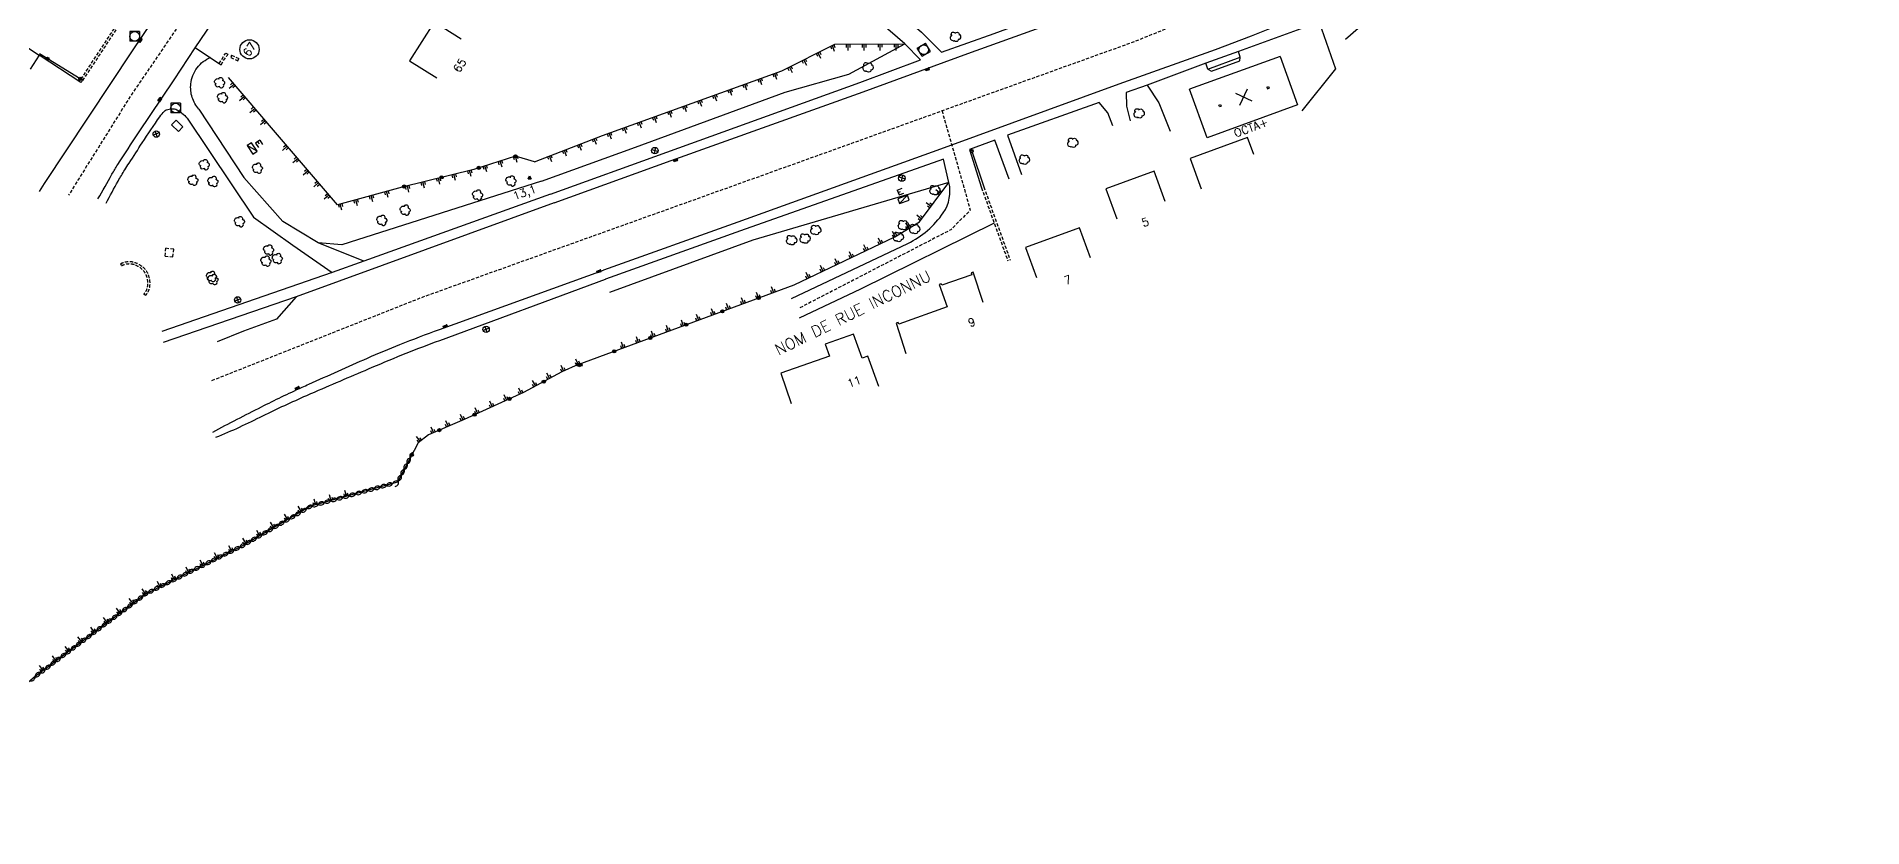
# Model space of a CAD drawing. Header units: millimetres. Extents: x 146000 to 146925, y 142000 to 143001.
# Drawn here: x 146275.6 to 146560.7, y 142255 to 142378.6 of the extents above; entities that cross this region are included whole.
import ezdxf
from ezdxf.enums import TextEntityAlignment as Align

# ---------------------------------------------------------------- set-up
doc = ezdxf.new("R2010")
doc.units = ezdxf.units.MM
doc.linetypes.add('DASHED', pattern=[0.75, 0.5, -0.25])
doc.layers.get('0').update_dxf_attribs({"linetype": 'CONTINUOUS'})
for name, color, linetype in [('W0001', 6, 'DASHED'), ('W0008', 7, 'CONTINUOUS'), ('W0017', 7, 'CONTINUOUS'), ('W0100', 7, 'CONTINUOUS'), ('W0105', 7, 'CONTINUOUS'), ('W0112', 1, 'DASHED'), ('W0211', 2, 'CONTINUOUS'), ('W0300', 7, 'CONTINUOUS'), ('W0302', 3, 'CONTINUOUS'), ('W0310', 3, 'CONTINUOUS'), ('W0322', 7, 'CONTINUOUS'), ('W0400', 7, 'CONTINUOUS'), ('W0420', 7, 'CONTINUOUS'), ('W0430', 7, 'CONTINUOUS'), ('W0469', 7, 'CONTINUOUS'), ('W0851', 7, 'CONTINUOUS'), ('W0984', 7, 'CONTINUOUS'), ('W0989', 7, 'CONTINUOUS'), ('W0991', 7, 'CONTINUOUS'), ('W1102', 7, 'CONTINUOUS'), ('W1471', 7, 'CONTINUOUS')]:
    doc.layers.add(name, color=color, linetype=linetype)
doc.styles.get("Standard").update_dxf_attribs({"font": 'romans.shx', "width": 0.85})

# ---------------------------------------------------------------- blocks, each defined once
blk = doc.blocks.new('T400')
for p, q in [((-0.15, 0.3), (0.15, 0.3)), ((-0.15, -0.25), (-0.15, 0.3)), ((-0.15, 0.15), (0.15, 0.15)), ((-0.15, 0), (0.15, 0)), ((0.15, 0.3), (0.15, -0.25)), ((-0.15, -0.15), (0.15, -0.15)), ((-0.15, -0.25), (-0.15, -0.3)), ((-0.15, -0.3), (0.15, -0.3)), ((0.15, -0.3), (0.15, -0.25))]:
    blk.add_line(p, q)
blk = doc.blocks.new('T420')
for p, q in [((0.75, 0.75), (-0.75, 0.75)), ((-0.75, 0.75), (-0.75, -0.75)), ((0.75, 0.75), (0.75, -0.75)), ((0.75, -0.75), (-0.75, -0.75))]:
    blk.add_line(p, q)
blk.add_ellipse((0, 0), major_axis=(-0.53, 0.53), ratio=1, start_param=3.926991, end_param=10.210176)
blk = doc.blocks.new('T300')
for p, q in [((-0.8, 0.51), (-0.86, 0.34)), ((-0.86, 0.34), (-0.86, 0.17)), ((-0.86, 0.17), (-0.74, 0.06)), ((-0.69, 0.63), (-0.8, 0.51)), ((-0.8, -0.06), (-0.74, 0.06)), ((-0.74, 0.06), (-0.69, 0.11)), ((-0.57, 0.69), (-0.69, 0.63)), ((-0.46, 0.69), (-0.57, 0.69)), ((-0.29, 0.63), (-0.46, 0.69)), ((-0.29, 0.63), (-0.17, 0.74)), ((-0.23, 0.57), (-0.29, 0.63)), ((-0.17, 0.74), (-0.06, 0.8)), ((-0.06, 0.8), (0.06, 0.8)), ((0.06, 0.8), (0.23, 0.74)), ((0.23, 0.74), (0.34, 0.63)), ((0.34, 0.63), (0.4, 0.51)), ((0.46, 0.46), (0.34, 0.46)), ((0.4, 0.51), (0.4, 0.46)), ((0.57, 0.4), (0.46, 0.46)), ((0.57, 0.4), (0.69, 0.29)), ((0.69, 0.29), (0.74, 0.17)), ((0.74, 0.06), (0.69, -0.17)), ((0.74, 0.17), (0.74, 0.06)), ((-0.8, -0.17), (-0.8, -0.06)), ((-0.8, -0.23), (-0.8, -0.17)), ((-0.74, -0.34), (-0.8, -0.23)), ((-0.69, -0.4), (-0.74, -0.34)), ((-0.51, -0.46), (-0.69, -0.4)), ((-0.4, -0.46), (-0.51, -0.46)), ((-0.4, -0.46), (-0.34, -0.46)), ((-0.34, -0.46), (-0.34, -0.4)), ((-0.34, -0.51), (-0.34, -0.46)), ((-0.29, -0.63), (-0.34, -0.51)), ((-0.17, -0.74), (-0.29, -0.63)), ((-0.06, -0.8), (-0.17, -0.74)), ((0.06, -0.8), (-0.06, -0.8)), ((0.17, -0.74), (0.06, -0.8)), ((0.23, -0.69), (0.17, -0.74)), ((0.29, -0.46), (0.23, -0.46)), ((0.29, -0.63), (0.23, -0.69)), ((0.46, -0.4), (0.29, -0.46)), ((0.34, -0.51), (0.29, -0.63)), ((0.34, -0.51), (0.34, -0.46)), ((0.57, -0.34), (0.46, -0.4)), ((0.63, -0.29), (0.57, -0.34)), ((0.69, -0.17), (0.63, -0.29))]:
    blk.add_line(p, q)
blk = doc.blocks.new('t211o')
at = {"color": 0, "linetype": 'Continuous'}
for p, q in [((-0.29, 0.5), (-0.29, 0)), ((0, 1), (0, 0)), ((0.29, 0.5), (0.29, 0))]:
    blk.add_line(p, q, dxfattribs=at)
blk = doc.blocks.new('t430')
at = {"flags": 128}
for points in [[(0.8, 0.8), (-0.8, 0.8)], [(-0.8, 0.8), (-0.8, 0)], [(0.8, 0.8), (-0.8, 0)], [(-0.8, 0), (0.8, 0)], [(-0.4, 2.1), (0.4, 2.1)], [(-0.4, 2.1), (-0.4, 1.3)], [(-0.4, 1.7), (0, 1.7)], [(-0.4, 1.3), (0.4, 1.3)], [(0.8, 0), (0.8, 0.8)]]:
    blk.add_lwpolyline(points, dxfattribs=at)
blk = doc.blocks.new('T851')
for p, q in [((-0.25, -0.15), (0, 0.32)), ((0, 0.32), (0.25, -0.15)), ((-0.25, -0.15), (0.25, -0.15))]:
    blk.add_line(p, q)
for major_axis in [(-0.106, 0.106), (-0.0354, 0.0354), (-0.0236, 0.0236)]:
    blk.add_ellipse((0, 0), major_axis=major_axis, ratio=1, start_param=3.926991, end_param=10.210176)
blk = doc.blocks.new('t322o')
at = {"color": 0, "linetype": 'Continuous'}
for radius in [0.25, 0.15]:
    blk.add_circle((0, 0), radius, dxfattribs=at)
blk = doc.blocks.new('t310o')
at = {"color": 0, "linetype": 'Continuous'}
for centre, start, end in [((-0.5, 0.38), 216.8699, 323.1304), ((0.5, -0.37), 36.8699, 143.1303)]:
    blk.add_arc(centre, 0.625, start, end, dxfattribs=at)
blk = doc.blocks.new('t991o')
at = {"color": 0, "linetype": 'Continuous'}
for p, q in [((-1, 1), (1, -1)), ((-1, -1), (1, 1))]:
    blk.add_line(p, q, dxfattribs=at)
blk = doc.blocks.new('T1471')
at = {"color": 0, "linetype": 'Continuous', "flags": 128}
blk.add_lwpolyline([(-0.75, -0.5), (-0.75, 0.5), (0.75, 0.5), (0.75, -0.5), (-0.75, -0.5)], dxfattribs=at)
blk = doc.blocks.new('T469')
at = {"color": 0, "linetype": 'Continuous', "flags": 128}
for points in [[(-0.35, 0.35), (0.35, -0.35)], [(-0.35, -0.35), (0.35, 0.35)]]:
    blk.add_lwpolyline(points, dxfattribs=at)
at = {"color": 0, "linetype": 'Continuous'}
blk.add_circle((0, 0), 0.5, dxfattribs=at)

msp = doc.modelspace()

# ---------------------------------------------------------------- linework, layer by layer
at = {"layer": 'W0001', "flags": 128}
for points in [[(146358.16, 142469.03), (146330.3, 142428.41), (146314.17, 142404.35), (146290.19, 142369.2), (146280.56, 142353.78)], [(146302.97, 142324.85), (146335.93, 142337.91), (146401.44, 142361.39), (146446.87, 142377.74), (146482.86, 142392.24), (146515.23, 142410.02), (146538.93, 142428.21), (146556.81, 142440.86), (146560.74, 142430.23), (146560.74, 142430.23)], [(146416.98, 142366.98), (146421.4, 142351.46), (146418.35, 142348.38), (146394.65, 142336.13)]]:
    msp.add_lwpolyline(points, dxfattribs=at)
at = {"layer": 'W0008'}
for p, q in [((146421.25, 142360.93), (146423.14, 142354.96)), ((146425.15, 142349.4), (146404.24, 142339.09)), ((146404.24, 142339.09), (146394.66, 142334.58))]:
    msp.add_line(p, q, dxfattribs=at)
at = {"layer": 'W0008', "flags": 128}
for points in [[(146297.06, 142371.81), (146300.36, 142376.79), (146307.33, 142387.11), (146323.29, 142410.86), (146328.22, 142418.25), (146334.14, 142427.05), (146340.1, 142435.94)], [(146490.21, 142389.59), (146485.6, 142387.39), (146480.95, 142385.22), (146477.43, 142383.64), (146470.45, 142380.74), (146465.26, 142378.62), (146459.66, 142376.52), (146444.58, 142371.12), (146416.72, 142360.97), (146385.07, 142349.58), (146364.13, 142342.07)], [(146356.42, 142352.6), (146374.7, 142359.2), (146404.67, 142369.94), (146421.04, 142375.94), (146441.71, 142383.37), (146447.42, 142385.39)]]:
    msp.add_lwpolyline(points, dxfattribs=at)
at = {"layer": 'W0008'}
for points in [[(146301.18, 142392.23), (146290.5, 142376.32), (146276.78, 142355.6), (146275.96, 142354.35)], [(146356.42, 142352.6), (146316.12, 142337.9), (146313.05, 142334.45), (146307.88, 142332.53), (146303.79, 142330.88)]]:
    msp.add_lwpolyline(points, dxfattribs=at)
for points in [[(146285.16, 142353.21, 0.008225), (146287.35, 142357.06, -0.015015), (146288.25, 142358.56, -0.004422), (146291.49, 142363.51), (146297.06, 142371.81)], [(146303.1, 142316.79, -0.00598), (146310.7, 142320.73, -0.008229), (146317.03, 142323.79, -0.00376), (146318.09, 142324.27, -0.000433), (146327.27, 142328.35, -0.009738), (146332.33, 142330.48, -0.008132), (146338.48, 142332.81), (146364.13, 142342.07)]]:
    msp.add_lwpolyline(points, format="xyb", dxfattribs=at)
at = {"layer": 'W0008', "flags": 128}
msp.add_lwpolyline([(146393.47, 142337.67), (146411.63, 142346.27, 0.133975), (146417.18, 142351.03, 0.207831), (146418.07, 142355.77), (146417.23, 142359.44)], format="xyb", dxfattribs=at)
at = {"layer": 'W0017'}
for p, q in [((146458.49, 142373.46), (146459.05, 142373.16)), ((146459.05, 142373.16), (146463.47, 142374.79)), ((146463.47, 142374.79), (146463.53, 142375.34))]:
    msp.add_line(p, q, dxfattribs=at)
at = {"layer": 'W0017', "flags": 128}
for points in [[(146493, 142387.36), (146484.46, 142383.85), (146475.89, 142380.84), (146478.41, 142373.51), (146473.19, 142366.95)], [(146406.16, 142385.31), (146409.68, 142382.79), (146413.77, 142379.28), (146416.89, 142376.15), (146425.11, 142379.05), (146430.48, 142381.03), (146441.14, 142384.78), (146446.99, 142386.85)], [(146355.83, 142353.95), (146374.01, 142360.52), (146404.15, 142371.39), (146413.6, 142374.93), (146411.19, 142377.41), (146407.4, 142380.74), (146403.72, 142383.32)], [(146475.89, 142380.84), (146463.29, 142376.25)], [(146300.38, 142376.82), (146304.08, 142374.38)], [(146282.69, 142371.58), (146282.49, 142371.38), (146276, 142375.66)], [(146458.17, 142374.41), (146449.03, 142370.96), (146450.85, 142368.2), (146452.6, 142363.77)], [(146449.03, 142370.96), (146445.72, 142369.81), (146445.77, 142367.72), (146446.35, 142365.39)], [(146443.67, 142364.65), (146442.86, 142366.64), (146441.54, 142368.28), (146427.22, 142363.16), (146429.41, 142357.01)], [(146427.47, 142356.31), (146425.24, 142362.39), (146421.25, 142360.93)], [(146417.23, 142359.44), (146385.5, 142348.2), (146364.43, 142340.65)], [(146326.66, 142343.47), (146319.54, 142346.35), (146314.01, 142349.68), (146307.97, 142356.56)]]:
    msp.add_lwpolyline(points, dxfattribs=at)
msp.add_lwpolyline([(146300.92, 142367.23, -0.104911), (146299.88, 142369.07, -0.104911), (146299.67, 142371.18, -0.134384), (146300.66, 142373.69, -0.134384), (146302.79, 142375.34)], format="xyb", dxfattribs=at)
at = {"layer": 'W0017'}
for points in [[(146286.42, 142352.55, -0.000797), (146288.32, 142356, -0.015393), (146289.34, 142357.74, -0.00214), (146290.02, 142358.79, -0.000702), (146292.09, 142361.98, -0.007574), (146294.83, 142366.05, -0.033008), (146295.53, 142366.93, -0.139427), (146295.84, 142367.12, -0.054827), (146296.73, 142367.28, -0.119893), (146297.5, 142367.14, -0.100527), (146298.25, 142366.6)], [(146298.25, 142366.6, -0.133485), (146299.07, 142365.8), (146309.45, 142350.38), (146315.59, 142345.97), (146321.76, 142341.73)], [(146303.58, 142315.97, 0.02206), (146310.93, 142319.35, -0.009409), (146317.76, 142322.51, -0.00196), (146319.07, 142323.08, -0.000288), (146327.99, 142326.91, -0.006462), (146333.31, 142329.11, -0.006649), (146338.53, 142331.11), (146364.43, 142340.65), (146364.43, 142340.65)]]:
    msp.add_lwpolyline(points, format="xyb", dxfattribs=at)
for points in [[(146355.83, 142353.95), (146326.66, 142343.47), (146321.76, 142341.73), (146295.14, 142332.5)], [(146316.12, 142337.9), (146295.36, 142330.8)]]:
    msp.add_lwpolyline(points, dxfattribs=at)
at = {"layer": 'W0100'}
for p, q in [((146469.78, 142375.47), (146472.52, 142367.89)), ((146458.38, 142362.77), (146455.64, 142370.35)), ((146416.86, 142339.95), (146416.55, 142339.84)), ((146416.55, 142339.84), (146417.79, 142336.34)), ((146416.96, 142339.71), (146416.86, 142339.95)), ((146421.63, 142341.36), (146416.96, 142339.71)), ((146417.79, 142336.34), (146410.23, 142333.63)), ((146410.11, 142333.91), (146409.81, 142333.81)), ((146409.81, 142333.81), (146411.32, 142329.05)), ((146410.23, 142333.63), (146410.11, 142333.91)), ((146403.16, 142332.06), (146398.74, 142330.5)), ((146398.74, 142330.5), (146399.4, 142328.62)), ((146404.51, 142328.32), (146403.16, 142332.06)), ((146405.4, 142328.63), (146404.51, 142328.32)), ((146407.09, 142323.93), (146405.4, 142328.63))]:
    msp.add_line(p, q, dxfattribs=at)
at = {"layer": 'W0100', "flags": 128}
for points in [[(146337.66, 142380.82), (146333.84, 142374.79)], [(146341.88, 142378.14), (146337.66, 142380.82)], [(146271.82, 142378.4), (146276, 142375.66)], [(146276, 142375.66), (146274.57, 142373.49)], [(146333.84, 142374.79), (146338.07, 142372.12)], [(146469.78, 142375.47), (146455.64, 142370.35)], [(146472.52, 142367.89), (146458.38, 142362.77)], [(146464.69, 142362.81), (146455.74, 142359.5)], [(146465.66, 142360.16), (146464.69, 142362.81)], [(146455.74, 142359.5), (146457.48, 142354.81)], [(146450.11, 142357.53), (146442.56, 142354.81)], [(146451.81, 142352.83), (146450.11, 142357.53)], [(146442.56, 142354.81), (146444.26, 142350.1)], [(146438.45, 142348.68), (146430.01, 142345.61)], [(146440.16, 142343.98), (146438.45, 142348.68)], [(146430.01, 142345.61), (146431.72, 142340.91)], [(146421.83, 142341.76), (146421.53, 142341.66)], [(146423.43, 142337.03), (146421.83, 142341.76)], [(146399.4, 142328.62), (146391.79, 142325.98)], [(146391.79, 142325.98), (146393.43, 142321.25)]]:
    msp.add_lwpolyline(points, dxfattribs=at)
at = {"layer": 'W0100'}
msp.add_lwpolyline([(146421.53, 142341.66), (146421.63, 142341.36)], dxfattribs=at)
at = {"layer": 'W0105'}
for p, q in [((146463.53, 142375.34), (146463.29, 142376.25)), ((146458.49, 142373.46), (146458.17, 142374.41)), ((146458.49, 142373.46), (146463.53, 142375.34))]:
    msp.add_line(p, q, dxfattribs=at)
at = {"layer": 'W0105', "flags": 128}
msp.add_lwpolyline([(146463.29, 142376.25), (146458.17, 142374.41)], dxfattribs=at)
at = {"layer": 'W0112'}
for p, q in [((146294.64, 142390.52), (146282.44, 142371.84)), ((146294.93, 142390.32), (146282.73, 142371.65)), ((146304.08, 142374.38), (146305.12, 142376)), ((146305.12, 142376), (146305.44, 142375.83)), ((146305.44, 142375.83), (146305.3, 142375.49)), ((146304.08, 142374.38), (146304.38, 142374.18)), ((146304.38, 142374.18), (146305.25, 142375.52)), ((146305.25, 142375.52), (146305.3, 142375.49)), ((146306.02, 142375.64), (146305.89, 142375.3)), ((146305.89, 142375.3), (146307.01, 142374.8)), ((146306.02, 142375.64), (146307.16, 142375.14)), ((146307.01, 142374.8), (146307.16, 142375.14)), ((146282.73, 142371.65), (146282.44, 142371.84)), ((146467.73, 142370.65), (146467.95, 142370.75)), ((146467.73, 142370.65), (146467.83, 142370.39)), ((146467.83, 142370.39), (146468.06, 142370.5)), ((146467.95, 142370.75), (146468.06, 142370.5)), ((146460.22, 142367.87), (146460.45, 142367.98)), ((146460.34, 142367.62), (146460.22, 142367.87)), ((146460.34, 142367.62), (146460.56, 142367.72)), ((146460.45, 142367.98), (146460.56, 142367.72)), ((146297, 142345.35), (146295.78, 142345.49)), ((146288.86, 142342.79), (146288.71, 142343.09)), ((146295.65, 142344.28), (146296.87, 142344.15)), ((146292.59, 142338.14), (146292.33, 142338.35))]:
    msp.add_line(p, q, dxfattribs=at)
at = {"layer": 'W0112', "flags": 128}
for points in [[(146423.14, 142354.96), (146427.27, 142343.53)], [(146423.5, 142355.09), (146427.63, 142343.66)], [(146295.65, 142344.28), (146295.78, 142345.49)], [(146296.87, 142344.15), (146297, 142345.35)]]:
    msp.add_lwpolyline(points, dxfattribs=at)
for points in [[(146288.71, 142343.09, -0.083928), (146289.78, 142343.42, -0.100202), (146290.72, 142343.35, -0.099276), (146292.08, 142342.66, -0.118168), (146292.88, 142341.65, -0.08845), (146293.24, 142340.27, -0.099814), (146293.09, 142339.01, -0.050242), (146292.91, 142338.6, -0.040218), (146292.59, 142338.14)], [(146288.86, 142342.79, -0.083928), (146289.83, 142343.08, -0.100202), (146290.63, 142343.02, -0.099276), (146291.87, 142342.39, -0.118168), (146292.57, 142341.51, -0.08845), (146292.91, 142340.24, -0.099814), (146292.77, 142339.11, -0.050242), (146292.62, 142338.76, -0.040218), (146292.33, 142338.35, -0.040218)]]:
    msp.add_lwpolyline(points, format="xyb", dxfattribs=at)
at = {"layer": 'W0211'}
for p, q in [((146300.92, 142367.23), (146307.97, 142356.56)), ((146353.33, 142359.02), (146350.35, 142359.87))]:
    msp.add_line(p, q, dxfattribs=at)
at = {"layer": 'W0211', "flags": 128}
for points in [[(146353.33, 142359.02), (146363.98, 142363.13), (146391.98, 142373.22), (146400.24, 142377.36), (146411.19, 142377.41)], [(146354.44, 142356), (146369.13, 142361.28), (146392.49, 142369.86), (146402.45, 142372.68), (146411.19, 142377.41)], [(146350.35, 142359.87), (146343.89, 142357.83), (146332.65, 142355.06)], [(146354.44, 142356), (146323.26, 142346.03), (146319.54, 142346.35), (146314.01, 142349.68), (146307.97, 142356.56)], [(146418.07, 142355.77), (146387.42, 142346.79), (146365.06, 142338.6)], [(146393.88, 142339.79), (146409.62, 142347.28), (146413.48, 142349.62), (146418.07, 142355.77)]]:
    msp.add_lwpolyline(points, dxfattribs=at)
at = {"layer": 'W0211'}
for points in [[(146312.91, 142363.56), (146305.53, 142372.17)], [(146332.65, 142355.06), (146322.57, 142352.29), (146312.91, 142363.56)]]:
    msp.add_lwpolyline(points, dxfattribs=at)
at = {"layer": 'W0302', "flags": 128}
msp.add_lwpolyline([(146490.68, 142384.19), (146483.18, 142380.85), (146480.01, 142378.09)], dxfattribs=at)
at = {"layer": 'W0310', "flags": 128}
for points in [[(146333.9, 142312.71), (146331.92, 142308.96), (146325.35, 142307.13)], [(146325.35, 142307.13), (146318.38, 142305.19), (146307.83, 142299.09), (146292.67, 142291.54), (146275.37, 142278.6), (146261.44, 142266.82), (146249.54, 142255.27), (146249.33, 142255.02)]]:
    msp.add_lwpolyline(points, dxfattribs=at)
at = {"layer": 'W0322'}
msp.add_line((146360.17, 142327.32), (146393.88, 142339.79), dxfattribs=at)
at = {"layer": 'W0322', "flags": 128}
for points in [[(146282.4, 142371.96), (146276.02, 142375.85)], [(146350.35, 142359.87), (146343.89, 142357.83), (146332.65, 142355.06)], [(146421.62, 142360.68), (146423.49, 142355.08)], [(146360.17, 142327.32), (146357.6, 142326.19), (146351.61, 142322.95), (146342.35, 142318.77), (146336.79, 142316.36), (146335.19, 142315.1), (146333.9, 142312.71)]]:
    msp.add_lwpolyline(points, dxfattribs=at)
at = {"layer": 'W1102'}
msp.add_circle((146308.83, 142376.57), 1.5, dxfattribs=at)

# ---------------------------------------------------------------- block references
at = {"layer": 'W0211'}
for p, rotation in [((146397.63, 142376.05), 206.5990022866798), ((146399.87, 142377.17), 198.0203728042817), ((146402.33, 142377.37), 180.2980091403991), ((146404.83, 142377.38), 180.2980091402391), ((146407.33, 142377.39), 180.2980091400387), ((146409.83, 142377.41), 180.2980091391412), ((146390.87, 142372.82), 199.8136798223793), ((146393.16, 142373.82), 206.5990022869121), ((146395.4, 142374.93), 206.5990022865142), ((146306.41, 142371.15), 130.6050727471592), ((146383.82, 142370.28), 199.8136798223046), ((146386.17, 142371.13), 199.8136798221867), ((146388.52, 142371.98), 199.8136798221984), ((146308.03, 142369.25), 130.605072747196), ((146309.66, 142367.35), 130.6050727472297), ((146376.76, 142367.74), 199.8136798223966), ((146379.11, 142368.59), 199.813679822409), ((146381.46, 142369.43), 199.8136798222927), ((146311.29, 142365.46), 130.6050727472373), ((146367.35, 142364.35), 199.8136798221412), ((146369.7, 142365.2), 199.8136798224861), ((146372.06, 142366.04), 199.8136798224987), ((146374.41, 142366.89), 199.8136798223843), ((146314.73, 142361.44), 130.6050727471712), ((146360.33, 142361.72), 201.1165318964788), ((146362.66, 142362.62), 201.1165318963977), ((146365, 142363.5), 199.8136798225168), ((146316.36, 142359.54), 130.6050727470891), ((146347.97, 142359.12), 197.4891151296011), ((146350.35, 142359.87), 197.4891151297103), ((146355.66, 142359.92), 201.1165318965416), ((146358, 142360.82), 201.1165318964566), ((146317.98, 142357.64), 130.6050727471601), ((146319.61, 142355.75), 130.6050727470995), ((146335.91, 142355.86), 193.8741072581797), ((146338.33, 142356.46), 193.8741072580416), ((146340.76, 142357.06), 193.8741072582065), ((146343.19, 142357.66), 193.8741072580601), ((146345.58, 142358.37), 197.4891151295935), ((146321.24, 142353.85), 130.6050727472557), ((146325.42, 142353.07), 195.344811838144), ((146327.83, 142353.74), 195.344811837901), ((146330.24, 142354.4), 195.3448118379995), ((146333.48, 142355.26), 193.8741072580253), ((146416.8, 142354.07), 53.25200288738056), ((146323.01, 142352.41), 195.3448118381895), ((146413.81, 142350.06), 48.42489698460241), ((146415.3, 142352.07), 53.25200288694011), ((146407.42, 142346.23), 25.43888782735224), ((146409.68, 142347.31), 29.03033341807416), ((146411.81, 142348.61), 31.32722263079935), ((146402.91, 142344.08), 25.43888782738781), ((146405.17, 142345.16), 25.4388878272038), ((146396.14, 142340.86), 25.43888782719764), ((146398.39, 142341.94), 25.43888782722413), ((146400.65, 142343.01), 25.43888782734968), ((146388.31, 142337.73), 20.29045529250993), ((146390.65, 142338.59), 20.29045529239131), ((146381.27, 142335.13), 20.29045529237795), ((146383.62, 142335.99), 20.29045529250274), ((146385.96, 142336.86), 20.29045529238493), ((146374.24, 142332.53), 20.29045529242316), ((146376.58, 142333.39), 20.290455292371), ((146378.93, 142334.26), 20.2904552924302), ((146367.2, 142329.93), 20.29045529237777), ((146369.55, 142330.79), 20.29045529241615), ((146371.89, 142331.66), 20.29045529247524), ((146357.88, 142326.32), 23.79654282587708), ((146360.17, 142327.32), 23.79654282589502), ((146353.47, 142323.95), 28.46644590881253), ((146355.67, 142325.15), 28.46644590887045), ((146346.71, 142320.73), 24.27565984450586), ((146348.98, 142321.76), 24.27565984445618), ((146351.26, 142322.79), 24.27565984462808), ((146339.85, 142317.69), 23.40059056300744), ((146342.15, 142318.68), 23.40059056300169), ((146344.43, 142319.7), 24.27565984448778), ((146335.48, 142315.33), 38.20397600767868), ((146337.56, 142316.69), 23.40059056301248), ((146323.96, 142306.74), 15.57579531054001), ((146323.96, 142306.74), 15.57579531058217), ((146323.96, 142306.74), 15.57579531058217), ((146316.9, 142304.33), 30.03281817769714), ((146319.14, 142305.4), 15.5757953105387), ((146321.55, 142306.07), 15.57579531052656), ((146312.57, 142301.83), 30.03281817772131), ((146314.74, 142303.08), 30.03281817773612), ((146306.02, 142298.19), 26.45908092733342), ((146308.25, 142299.33), 30.03281817774465), ((146310.41, 142300.58), 30.03281817769592), ((146301.54, 142295.96), 26.45908092735856), ((146303.78, 142297.07), 26.45908092733787), ((146294.83, 142292.62), 26.45908092736447), ((146297.07, 142293.73), 26.45908092736722), ((146299.31, 142294.85), 26.45908092735373), ((146290.6, 142289.99), 36.78426540262774), ((146292.6, 142291.49), 36.78426540257176), ((146286.59, 142287), 36.78426540262016), ((146286.59, 142287), 36.78426540293393), ((146286.59, 142287), 36.78426540293393), ((146288.6, 142288.5), 36.78426540260234), ((146282.59, 142284.01), 36.7842654025869), ((146284.59, 142285.5), 36.78426540259984), ((146284.59, 142285.5), 36.78426540249667), ((146284.59, 142285.5), 36.78426540249667), ((146278.59, 142281.01), 36.78426540262483), ((146280.59, 142282.51), 36.78426540255357), ((146276.58, 142279.51), 36.78426540262051), ((146276.58, 142279.51), 36.78426540265855), ((146276.58, 142279.51), 36.78426540265855)]:
    msp.add_blockref('t211o', p, dxfattribs=dict(at, rotation=rotation))
at = {"layer": 'W0300'}
for p, rotation in [((146418.99, 142378.54), 210.786788851575), ((146405.33, 142373.78), 210.786788851575), ((146304.12, 142371.44), 154.8236933249855), ((146304.57, 142369.1), 154.8236933249855), ((146447.67, 142366.58), 210.786788851575), ((146437.31, 142361.99), 210.786788851575), ((146301.73, 142358.63), 154.8236933249855), ((146310.02, 142358.08), 154.8236933249855), ((146429.74, 142359.36), 210.786788851575), ((146299.94, 142356.2), 154.8236933249855), ((146303.08, 142356), 154.8236933249855), ((146349.63, 142356.09), 154.8236933249855), ((146344.4, 142353.89), 154.8236933249855), ((146415.77, 142354.58), 210.786788851575), ((146307.21, 142349.73), 154.8236933249855), ((146329.45, 142349.94), 154.8236933249855), ((146333.1, 142351.53), 154.8236933249855), ((146410.85, 142349.13), 210.786788851575), ((146393.39, 142346.77), 210.786788851575), ((146395.5, 142347.03), 210.786788851575), ((146397.17, 142348.36), 210.786788851575), ((146410.06, 142347.28), 210.786788851575), ((146412.62, 142348.52), 210.786788851575), ((146311.36, 142343.56), 154.8236933249855), ((146311.78, 142345.31), 154.8236933249855), ((146313.14, 142343.96), 154.8236933249855), ((146302.85, 142341.16), 154.8236933249855), ((146303.09, 142340.69), 154.8236933249855)]:
    msp.add_blockref('T300', p, dxfattribs=dict(at, rotation=rotation))
at = {"layer": 'W0310'}
for p, rotation in [((146333.9, 142312.71), 242.1202323924441), ((146332.03, 142309.17), 242.1202323924441), ((146332.5, 142310.06), 242.1202323924441), ((146332.96, 142310.94), 242.1202323924441), ((146333.43, 142311.82), 242.1202323924441), ((146324.39, 142306.86), 195.5757953105274), ((146325.35, 142307.13), 195.5757953105274), ((146325.41, 142307.14), 195.575795310552), ((146326.37, 142307.41), 195.575795310552), ((146327.33, 142307.68), 195.575795310552), ((146328.3, 142307.95), 195.575795310552), ((146329.26, 142308.22), 195.575795310552), ((146330.22, 142308.49), 195.575795310552), ((146331.19, 142308.76), 195.575795310552), ((146315.99, 142303.8), 210.032818177724), ((146316.85, 142304.3), 210.032818177724), ((146317.72, 142304.81), 210.032818177724), ((146318.61, 142305.25), 195.5757953105274), ((146319.57, 142305.52), 195.5757953105274), ((146320.54, 142305.79), 195.5757953105274), ((146321.5, 142306.06), 195.5757953105274), ((146322.46, 142306.32), 195.5757953105274), ((146323.43, 142306.59), 195.5757953105274), ((146311.66, 142301.3), 210.032818177724), ((146312.53, 142301.8), 210.032818177724), ((146313.39, 142302.3), 210.032818177724), ((146314.26, 142302.8), 210.032818177724), ((146315.12, 142303.3), 210.032818177724), ((146306.42, 142298.39), 206.459080927354), ((146307.31, 142298.83), 206.459080927354), ((146308.2, 142299.3), 210.032818177724), ((146309.06, 142299.8), 210.032818177724), ((146309.93, 142300.3), 210.032818177724), ((146310.79, 142300.8), 210.032818177724), ((146300.15, 142295.27), 206.459080927354), ((146301.05, 142295.71), 206.459080927354), ((146301.94, 142296.16), 206.459080927354), ((146302.84, 142296.6), 206.459080927354), ((146303.73, 142297.05), 206.459080927354), ((146304.63, 142297.49), 206.459080927354), ((146305.52, 142297.94), 206.459080927354), ((146294.78, 142292.59), 206.459080927354), ((146295.68, 142293.04), 206.459080927354), ((146296.57, 142293.48), 206.459080927354), ((146297.47, 142293.93), 206.459080927354), ((146298.36, 142294.38), 206.459080927354), ((146299.26, 142294.82), 206.459080927354), ((146290.55, 142289.96), 216.7842654025917), ((146291.35, 142290.56), 216.7842654025917), ((146292.16, 142291.16), 216.7842654025917), ((146292.99, 142291.7), 206.459080927354), ((146293.89, 142292.15), 206.459080927354), ((146286.55, 142286.97), 216.7842654025917), ((146287.35, 142287.57), 216.7842654025917), ((146288.15, 142288.16), 216.7842654025917), ((146288.95, 142288.76), 216.7842654025917), ((146289.75, 142289.36), 216.7842654025917), ((146282.55, 142283.97), 216.7842654025917), ((146283.35, 142284.57), 216.7842654025917), ((146284.15, 142285.17), 216.7842654025917), ((146284.95, 142285.77), 216.7842654025917), ((146285.75, 142286.37), 216.7842654025917), ((146278.54, 142280.98), 216.7842654025917), ((146279.34, 142281.58), 216.7842654025917), ((146280.14, 142282.18), 216.7842654025917), ((146280.94, 142282.77), 216.7842654025917), ((146281.74, 142283.37), 216.7842654025917), ((146275.34, 142278.58), 220.2339761761903), ((146276.14, 142279.18), 216.7842654025917), ((146276.94, 142279.78), 216.7842654025917), ((146277.74, 142280.38), 216.7842654025917)]:
    msp.add_blockref('t310o', p, dxfattribs=dict(at, rotation=rotation))
at = {"layer": 'W0322'}
for p, rotation in [((146277.27, 142375.09), 148.6238920877315), ((146282.4, 142371.96), 148.6238920877315), ((146350.35, 142359.87), 197.4891151296329), ((146421.62, 142360.68), 288.4617364047378), ((146338.82, 142356.58), 193.8741072581717), ((146344.63, 142358.07), 197.4891151296329), ((146332.99, 142355.14), 193.8741072581717), ((146382.68, 142335.65), 20.29045529242411), ((146388.31, 142337.73), 20.29045529242411), ((146377.05, 142333.57), 20.29045529242411), ((146371.42, 142331.49), 20.29045529242411), ((146360.17, 142327.32), 203.7965428258273), ((146360.17, 142327.32), 20.29045529242411), ((146365.8, 142329.41), 20.29045529242411), ((146354.79, 142324.67), 208.4664459089155), ((146349.44, 142321.97), 204.275659844558), ((146343.97, 142319.5), 204.275659844558), ((146338.48, 142317.09), 203.4005905630113), ((146334.18, 142313.23), 241.6891725265049)]:
    msp.add_blockref('t322o', p, dxfattribs=dict(at, rotation=rotation))
at = {"layer": 'W0400'}
for p, rotation in [((146291.76, 142377.99), 146.147829266617), ((146414.68, 142373.44), 110.1066341291222), ((146294.8, 142368.73), 146.1197143901207), ((146375.39, 142359.27), 109.7144784228756), ((146363.4, 142341.9), 109.7743209159417), ((146339.43, 142333.31), 109.8343077250271), ((146360.52, 142327.22), 110.2904552926612), ((146316.32, 142323.64), 115.0815576641577)]:
    msp.add_blockref('T400', p, dxfattribs=dict(at, rotation=rotation))
at = {"layer": 'W0420'}
for p in [(146290.9, 142378.6), (146297.29, 142367.4)]:
    msp.add_blockref('T420', p, dxfattribs=at)
at = {"layer": 'W0420', "rotation": 210.786788851575}
msp.add_blockref('T420', (146414.13, 142376.52), dxfattribs=at)
at = {"layer": 'W0430'}
for p, rotation in [((146308.91, 142360.87), 303.9510692819786), ((146411.09, 142352.76), 19.79090461691358)]:
    msp.add_blockref('t430', p, dxfattribs=dict(at, rotation=rotation))
at = {"layer": 'W0469'}
for p, rotation in [((146294.27, 142363.34), 154.8236933249855), ((146372.13, 142360.76), 210.786788851575), ((146410.71, 142356.46), 210.786788851575), ((146306.98, 142337.43), 154.8236933249855), ((146345.78, 142332.83), 154.8236933249855)]:
    msp.add_blockref('T469', p, dxfattribs=dict(at, rotation=rotation))
at = {"layer": 'W0851'}
msp.add_blockref('T851', (146352.58, 142356.5), dxfattribs=at)
at = {"layer": 'W0991', "rotation": 19.88816882017318}
msp.add_blockref('t991o', (146464.08, 142369.12), dxfattribs=at)
at = {"layer": 'W1471', "rotation": 315.7090353915078}
msp.add_blockref('T1471', (146297.55, 142364.61), dxfattribs=at)

# ---------------------------------------------------------------- texts
at = {"layer": 'W0984'}
for s, rotation, p in [('OCTA+', 19.8882, (146465.23, 142364.34)), ('13,1', 19.7634, (146351.85, 142354.05))]:
    msp.add_text(s, height=1.25, rotation=rotation, dxfattribs=at).set_placement(p, align=Align.MIDDLE)
at = {"layer": 'W0989'}
msp.add_text('NOM DE RUE INCONNU', height=1.75, rotation=26.2418, dxfattribs=at).set_placement((146403.05, 142335.42), align=Align.MIDDLE)
at = {"layer": 'W0991'}
for s, rotation, p in [('67', 55.9426, (146308.83, 142376.57)), ('65', 57.0579, (146341.67, 142374.06)), ('5', 19.839, (146448.71, 142349.58)), ('7', 20.0033, (146436.62, 142340.56)), ('9', 19.5397, (146421.63, 142333.94)), ('11', 19.4074, (146403.27, 142324.68))]:
    msp.add_text(s, height=1.25, rotation=rotation, dxfattribs=at).set_placement(p, align=Align.MIDDLE)

doc.saveas('drawing.dxf')
